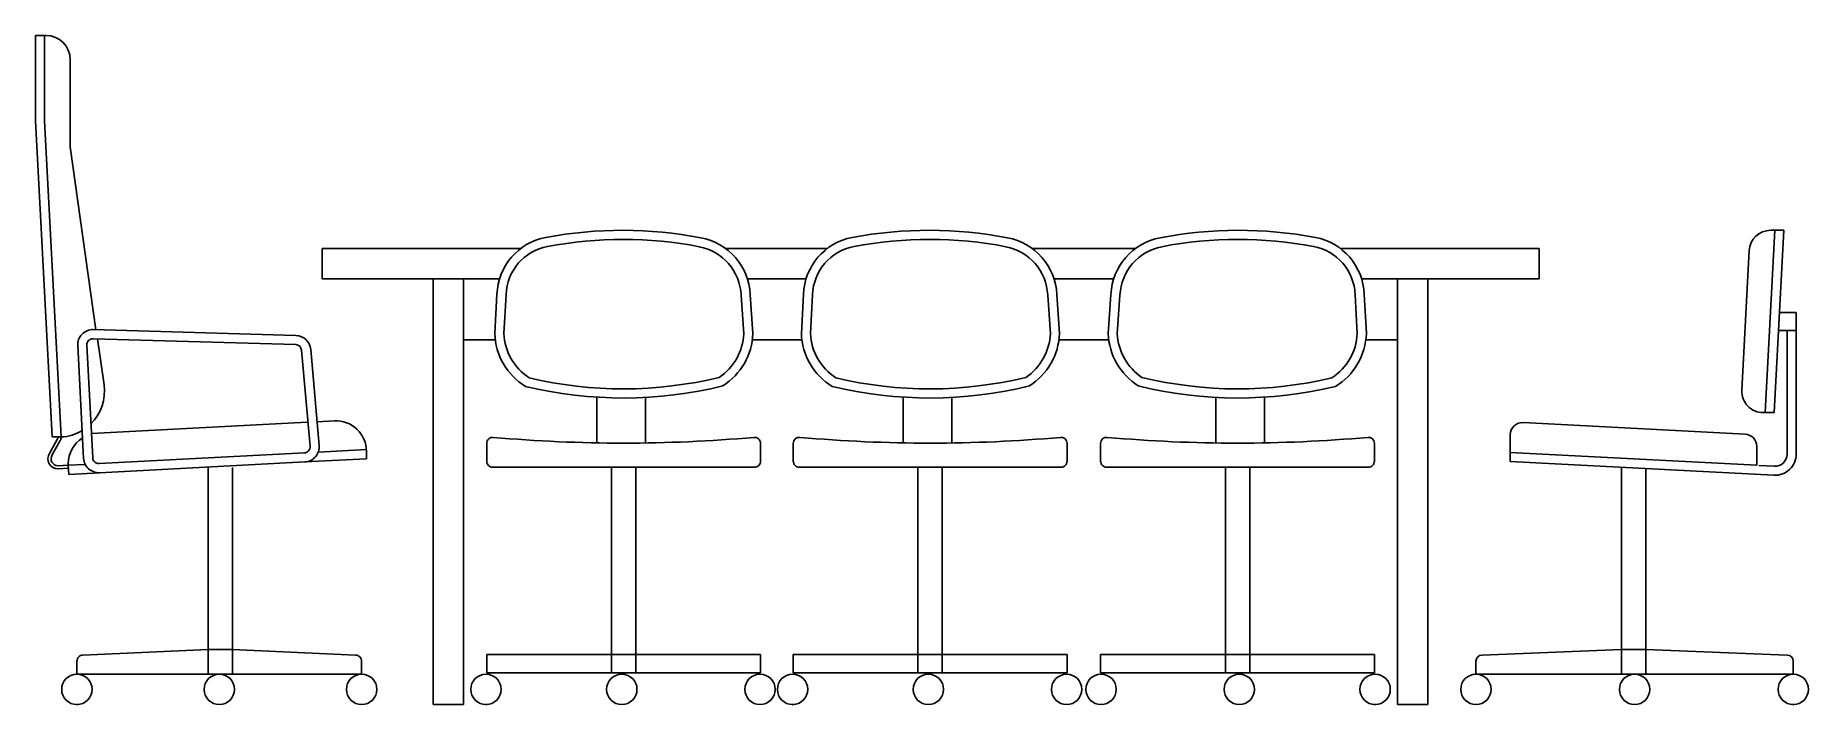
# Model space of a CAD drawing. Extents: x -1.47 to 1.45, y 0 to 1.1.
import ezdxf

# ---------------------------------------------------------------- set-up
doc = ezdxf.new("R2010")
doc.units = 0
doc.header["$PDSIZE"] = -2.5
doc.layers.get('0').update_dxf_attribs({"linetype": 'CONTINUOUS'})

msp = doc.modelspace()

# ---------------------------------------------------------------- linework, layer by layer
at = {"color": 0}
for p, q in [((-1.4675, 1.1005), (-1.4675, 0.9601)), ((-1.4504, 1.1005), (-1.4675, 1.1005)), ((-1.4525, 0.9601), (-1.4525, 1.1005)), ((-1.4104, 0.9171), (-1.4104, 1.0605)), ((-1.4675, 0.9601), (-1.4403, 0.4401)), ((-1.4252, 0.4401), (-1.4525, 0.9601)), ((-1.3684, 0.6165), (-1.4104, 0.9171)), ((1.3751, 0.4801), (1.3909, 0.7801)), ((-0.9964, 0.75), (-0.9964, 0.7)), ((-0.9964, 0.75), (-0.67, 0.75)), ((-0.3332, 0.75), (-0.1661, 0.75)), ((0.1706, 0.75), (0.3404, 0.75)), ((0.6771, 0.75), (1.0036, 0.75)), ((1.0036, 0.75), (1.0036, 0.7)), ((-0.9964, 0.7), (-0.7049, 0.7)), ((-0.8138, 0.7), (-0.8138, 0)), ((-0.7638, 0.7), (-0.7638, 0)), ((-0.2974, 0.7), (-0.201, 0.7)), ((0.2064, 0.7), (0.3046, 0.7)), ((0.712, 0.7), (1.0036, 0.7)), ((0.771, 0.7), (0.771, 0)), ((0.771, 0.7), (0.771, 0)), ((0.821, 0.7), (0.821, 0)), ((1.3988, 0.6451), (1.4264, 0.6451)), ((1.4264, 0.6451), (1.4264, 0.4121)), ((1.3972, 0.6151), (1.4246, 0.6151)), ((1.4114, 0.6151), (1.4114, 0.4121)), ((-0.7638, 0.6), (-0.7118, 0.6)), ((-0.2892, 0.6), (-0.2079, 0.6)), ((0.2146, 0.6), (0.2964, 0.6)), ((0.7189, 0.6), (0.771, 0.6)), ((-0.545, 0.5056), (-0.545, 0.4304)), ((-0.465, 0.5052), (-0.465, 0.4303)), ((-0.0412, 0.5056), (-0.0412, 0.4304)), ((0.0388, 0.5052), (0.0388, 0.4303)), ((0.4722, 0.5052), (0.4722, 0.4303)), ((0.5522, 0.5056), (0.5522, 0.4304)), ((-1.4403, 0.4401), (-1.4252, 0.4401)), ((0.9564, 0.3998), (0.9564, 0.4438)), ((0.9774, 0.4638), (1.3424, 0.4447)), ((-1.4268, 0.4343), (-1.4401, 0.4105)), ((1.3614, 0.3936), (0.9564, 0.4148)), ((1.3614, 0.4247), (1.3614, 0.3936)), ((-1.4304, 0.3927), (-1.4136, 0.3936)), ((-1.4136, 0.3962), (-1.4136, 0.3936)), ((-1.4136, 0.3936), (-1.3857, 0.3951)), ((-1.4136, 0.3936), (-1.4128, 0.3786)), ((-1.4128, 0.3786), (-1.3621, 0.3813)), ((-1.1836, 0.39), (-1.1836, 0.0905)), ((-1.1436, 0.39), (-1.1436, 0.0905)), ((-0.5209, 0.3905), (-0.5209, 0.0521)), ((-0.4809, 0.3905), (-0.4809, 0.0521)), ((-0.0171, 0.3905), (-0.0171, 0.0521)), ((0.0229, 0.3905), (0.0229, 0.0521)), ((0.4881, 0.3905), (0.4881, 0.0521)), ((0.5281, 0.3905), (0.5281, 0.0521)), ((1.3896, 0.3771), (0.9564, 0.3998)), ((1.1389, 0.3902), (1.1389, 0.0905)), ((1.1789, 0.3881), (1.1789, 0.0905)), ((1.3903, 0.3921), (1.3646, 0.3934)), ((-1.1436, 0.0905), (-1.1836, 0.0905)), ((0.9099, 0.0813), (1.1389, 0.0905)), ((1.1389, 0.0905), (1.1389, 0.05)), ((1.1389, 0.0905), (1.1789, 0.0905)), ((1.1789, 0.0905), (1.1789, 0.05)), ((1.1789, 0.0905), (1.4115, 0.0813)), ((-0.7259, 0.0821), (-0.7259, 0.0521)), ((-0.2759, 0.0821), (-0.7259, 0.0821)), ((-0.2759, 0.0821), (-0.2759, 0.0521)), ((-0.2221, 0.0821), (-0.2221, 0.0521)), ((0.2279, 0.0821), (-0.2221, 0.0821)), ((0.2279, 0.0821), (0.2279, 0.0521)), ((0.2831, 0.0821), (0.2831, 0.0521)), ((0.2831, 0.0821), (0.7331, 0.0821)), ((0.7331, 0.0821), (0.7331, 0.0521)), ((0.8999, 0.0713), (0.8999, 0.05)), ((1.4215, 0.0713), (1.4215, 0.05)), ((-0.2759, 0.0521), (-0.7259, 0.0521)), ((0.2279, 0.0521), (-0.2221, 0.0521)), ((0.2831, 0.0521), (0.7331, 0.0521)), ((1.4215, 0.05), (0.8999, 0.05)), ((-0.8138, 0), (-0.7638, 0)), ((0.821, 0), (0.771, 0))]:
    msp.add_line(p, q, dxfattribs=at)
for points in [[(-0.2928, 0.6744, 0.346684), (-0.374, 0.7678, 0.093978), (-0.6288, 0.7683, 0.349922), (-0.7091, 0.6748), (-0.7127, 0.6102, 0.251195), (-0.662, 0.5234, 0.120877), (-0.3378, 0.5242, 0.247379), (-0.2884, 0.6102)], [(-0.3078, 0.6735, 0.346588), (-0.3766, 0.7531, 0.094045), (-0.626, 0.7535, 0.350309), (-0.6941, 0.6741), (-0.6977, 0.6101, 0.242647), (-0.6561, 0.5374, 0.118991), (-0.3438, 0.5382, 0.238341), (-0.3034, 0.61)], [(0.2111, 0.6744, 0.346684), (0.1299, 0.7678, 0.093978), (-0.125, 0.7683, 0.349922), (-0.2053, 0.6748), (-0.2088, 0.6102, 0.251195), (-0.1581, 0.5234, 0.120877), (0.1661, 0.5242, 0.247379), (0.2155, 0.6102)], [(0.1961, 0.6735, 0.346588), (0.1273, 0.7531, 0.094045), (-0.1222, 0.7535, 0.350309), (-0.1903, 0.6741), (-0.1938, 0.6101, 0.242647), (-0.1522, 0.5374, 0.118991), (0.1601, 0.5382, 0.238341), (0.2005, 0.61)], [(0.3, 0.6744, -0.346684), (0.3811, 0.7678, -0.093978), (0.636, 0.7683, -0.349922), (0.7163, 0.6748), (0.7198, 0.6102, -0.251195), (0.6691, 0.5234, -0.120877), (0.3449, 0.5242, -0.247379), (0.2955, 0.6102)], [(0.3149, 0.6735, -0.346588), (0.3837, 0.7531, -0.094045), (0.6332, 0.7535, -0.350309), (0.7013, 0.6741), (0.7048, 0.6101, -0.242647), (0.6632, 0.5374, -0.118991), (0.351, 0.5382, -0.238341), (0.3105, 0.61)], [(1.3902, 0.4801), (1.372, 0.4801, -0.429634), (1.337, 0.5169), (1.3491, 0.7469, -0.39896), (1.384, 0.7801), (1.4059, 0.7801)], [(-1.0012, 0.4261, -0.424749), (-1.0248, 0.399), (-1.3621, 0.3813, -0.414214), (-1.3883, 0.4049), (-1.3981, 0.5904, -0.438283), (-1.3724, 0.6167), (-1.0394, 0.607, -0.380257), (-1.0152, 0.5842)], [(-1.0162, 0.4248, -0.424749), (-1.0256, 0.4139), (-1.3629, 0.3963, -0.414214), (-1.3734, 0.4057), (-1.3831, 0.5911, -0.438283), (-1.3728, 0.6017), (-1.0398, 0.592, -0.380257), (-1.0302, 0.5829)], [(-0.7159, 0.3905, -0.414214), (-0.7259, 0.4005), (-0.7259, 0.4296, -0.440411), (-0.715, 0.4395, 0.044334), (-0.2868, 0.4395, -0.440411), (-0.2759, 0.4296), (-0.2759, 0.4005, -0.414214), (-0.2859, 0.3905)], [(-0.2121, 0.3905, -0.414214), (-0.2221, 0.4005), (-0.2221, 0.4296, -0.440411), (-0.2112, 0.4395, 0.044334), (0.2171, 0.4395, -0.440411), (0.2279, 0.4296), (0.2279, 0.4005, -0.414214), (0.2179, 0.3905)], [(0.7231, 0.3905, 0.414214), (0.7331, 0.4005), (0.7331, 0.4296, 0.440411), (0.7222, 0.4395, -0.044334), (0.2939, 0.4395, 0.440411), (0.2831, 0.4296), (0.2831, 0.4005, 0.414214), (0.2931, 0.3905)]]:
    msp.add_lwpolyline(points, format="xyb", close=True, dxfattribs=at)
for points in [[(-1.3657, 0.6015), (-1.3548, 0.5257, -0.237321), (-1.3763, 0.4618)], [(-1.0248, 0.399), (-0.9236, 0.4043), (-0.9236, 0.4167, 0.429634), (-0.9762, 0.4666), (-1.0047, 0.4651, 0.39896)], [(-1.4302, 0.4401, -0.17912), (-1.4311, 0.4369), (-1.4444, 0.4131, 0.594748), (-1.4303, 0.3877), (-1.4133, 0.3886)], [(-1.0211, 0.4642), (-1.3755, 0.4457, 0.39896)], [(-1.1836, 0.05), (-1.1836, 0.0905), (-1.3894, 0.0813, 0.414214), (-1.3994, 0.0713), (-1.3994, 0.05), (-0.9314, 0.05), (-0.9314, 0.0713, 0.414214), (-0.9414, 0.0813, -0.414214), (-0.9314, 0.0713, 0.414214), (-0.9414, 0.0813), (-1.1436, 0.0905), (-1.1436, 0.05)]]:
    msp.add_lwpolyline(points, format="xyb", dxfattribs=at)
msp.add_lwpolyline([(-1.0023, 0.4152), (-0.9236, 0.4193)], dxfattribs=at)
for centre in [(-1.3994, 0.025), (-1.1654, 0.025), (-0.9314, 0.025), (-0.7271, 0.025), (-0.5039, 0.025), (-0.2767, 0.025), (-0.2232, 0.025), (0, 0.025), (0.2272, 0.025), (0.2838, 0.025), (0.511, 0.025), (0.7342, 0.025), (0.8999, 0.025), (1.1607, 0.025), (1.4215, 0.025)]:
    msp.add_circle(centre, 0.025, dxfattribs=at)
for centre, radius, start, end in [((-1.4504, 1.0605), 0.04, 0, 90), ((-1.435, 0.4396), 0.00976, 327.1209, 3), ((-1.4292, 0.5151), 0.0751, 273, 300.7767), ((-1.3636, 0.3962), 0.05, 122.0417, 180), ((0.9764, 0.4438), 0.02, 87, 180), ((1.3414, 0.4247), 0.02, 360, 87), ((-1.4304, 0.4042), 0.0115, 146.8836, 270), ((1.3914, 0.4121), 0.035, 267, 360), ((1.3914, 0.4121), 0.02, 267, 360), ((0.9099, 0.0713), 0.01, 90, 180), ((0.9099, 0.0713), 0.01, 90, 180), ((0.9099, 0.0713), 0.01, 90, 180), ((1.4115, 0.0713), 0.01, 0, 90)]:
    msp.add_arc(centre, radius, start, end, dxfattribs=at)
for p in [(-1.3994, 0), (1.4215, 0), (-0.7271, 0), (-0.2232, 0), (0.7342, 0)]:
    msp.add_point(p, dxfattribs=at)

doc.saveas('drawing.dxf')
